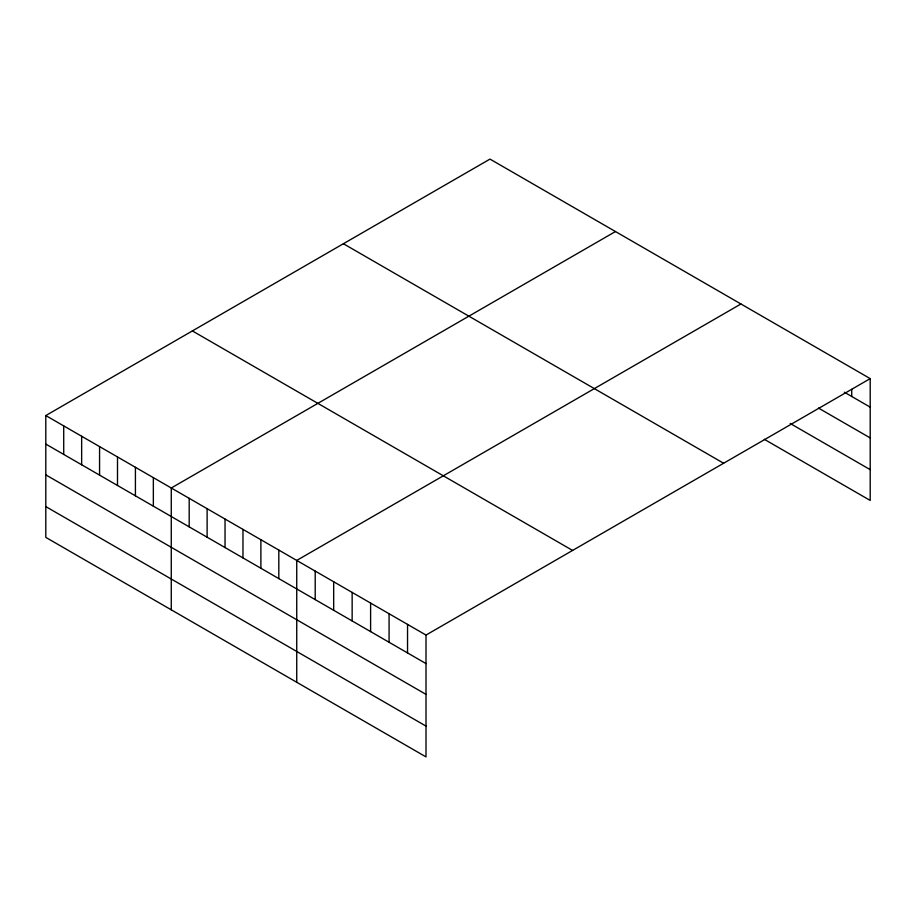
<?xml version="1.0" encoding="UTF-8"?>
<svg xmlns="http://www.w3.org/2000/svg" width="916" height="916" viewBox="0 0 916 916"><rect width="100%" height="100%" fill="white"/><g stroke="black" fill="none" stroke-linecap="round" stroke-linejoin="round"><path stroke-width="1.37" d="M870.2 378.617L426.009 635.063L426.009 756.902L45.8 537.383L45.8 415.555L489.991 159.098L870.2 378.617L870.2 500.445L764.322 439.314M615.46 231.542L171.269 487.999L171.269 609.827M740.93 303.986L296.738 560.432L296.738 682.26M844.346 392.208L870.2 407.139M818.492 408.078L870.2 437.928M790.176 423.455L870.2 469.656M343.408 243.736L723.617 463.244M192.383 330.928L572.592 550.436M45.8 415.555L426.009 635.063M45.8 444.077L426.009 663.585M45.8 474.866L426.009 694.374M45.8 506.594L426.009 726.102M851.731 389.346L851.731 396.468M407.54 624.403L407.54 652.925M389.071 613.743L389.071 642.265M370.602 603.083L370.602 631.605M352.145 592.423L352.145 620.933M333.676 581.752L333.676 610.274M315.207 571.092L315.207 599.614M278.819 550.081L278.819 578.603M260.888 539.73L260.888 568.252M242.969 529.391L242.969 557.913M225.038 519.04L225.038 547.562M207.119 508.689L207.119 537.211M189.188 498.338L189.188 526.86M153.35 477.648L153.35 506.17M135.419 467.297L135.419 495.819M117.5 456.947L117.5 485.469M99.569 446.596L99.569 475.118M81.65 436.256L81.65 464.767M63.719 425.906L63.719 454.428"/></g></svg>
